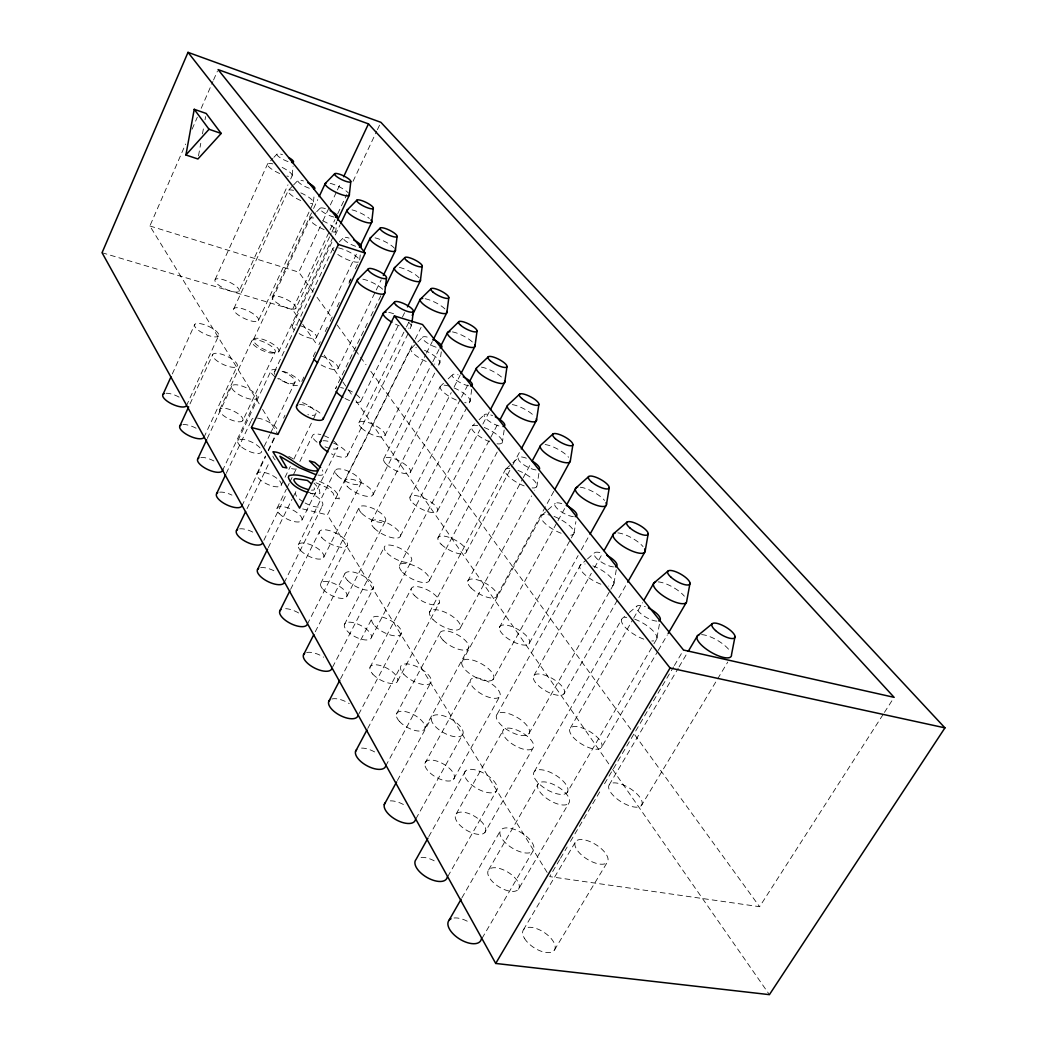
<?xml version="1.0" encoding="UTF-8"?>
<svg xmlns="http://www.w3.org/2000/svg" width="1047" height="1047" viewBox="0 0 1047 1047"><rect width="100%" height="100%" fill="white"/><g stroke="black" fill="none" stroke-linecap="round" stroke-linejoin="round"><path stroke-width="0.75" stroke-dasharray="5 3.75" d="M292.205 175.124L293.095 166.107M313.433 201.953L314.231 194.284M359.684 259.892L360.364 253.963M411.785 323.916L409.22 331.415M441.271 351.831L439.805 362.982L437.607 367.314M471.713 389.405L470.077 401.276L467.839 405.634M504.17 429.99L502.403 442.174L500.126 446.493M538.891 473.414L536.993 485.939L534.677 490.232M574.083 532.871L575.889 521.615M613.974 583.349L616.277 569.712M656.979 637.767L659.492 623.737M198.498 155.846L200.775 143.282M202.477 133.859L203.903 126.006M205.042 119.738L205.605 116.597M259.185 403.854L149.878 225.969L185.607 144.054M192.111 129.161L197.307 117.251M201.194 108.312L212.894 81.509M213.549 80.017L217.436 71.078M172.297 373.962L194.807 324.334M215.145 279.523L267.626 163.895L272.861 158.424M186.392 405.817L218.496 335.969A13.231 4.28 24.7 0 0 202.987 324.256A13.231 4.28 24.7 0 0 198.433 330.289A13.231 4.28 24.7 0 0 218.496 335.969M239.043 291.288A13.349 4.005 24.9 0 0 223.286 279.693A13.349 4.005 24.9 0 0 218.915 285.294A13.349 4.005 24.9 0 0 239.043 291.288L287.964 184.861M290.673 178.945L292.034 175.988M190.017 403.893L212.829 354.318M233.874 308.59L288.239 190.475L292.558 186.013M203.916 437.476L237.132 366.241A13.559 4.515 25 0 0 221.113 354.069A13.559 4.515 25 0 0 216.65 360.6A13.559 4.515 25 0 0 237.132 366.241M258.387 320.644A13.69 4.227 25.1 0 0 242.119 308.603A13.69 4.227 25.1 0 0 237.839 314.676A13.69 4.227 25.1 0 0 258.387 320.644L313.302 202.896M219.818 409.364L251.882 340.668M272.39 296.733L312.922 209.91M313.616 208.445L317.738 199.611M207.306 438.418L231.819 385.937M253.623 339.254L310.004 218.561L315.579 212.855M313.197 291.982L298.801 272.155L322.254 222.239M322.934 220.773L336.728 191.405M337.422 189.939L340.877 182.597M301.824 322.986L292.479 309.585L329.373 231.426M330.067 229.96L334.948 219.634M337.723 213.732L346.779 194.572M353.048 181.301L376.711 131.163M377.404 129.697L380.192 123.795M242.786 420.606A12.8 4.541 25.1 0 0 227.618 408.853A12.8 4.541 25.1 0 0 223.456 415.58A12.8 4.541 25.1 0 0 242.786 420.606L275.165 352.093A12.983 4.149 25.3 0 0 259.63 340.497A12.983 4.149 25.3 0 0 255.743 346.609A12.983 4.149 25.3 0 0 275.165 352.093M295.856 308.289A13.088 3.887 25.5 0 0 280.086 296.811A13.088 3.887 25.5 0 0 276.395 302.504A13.088 3.887 25.5 0 0 295.856 308.289L331.232 233.468M331.925 231.989L336.781 221.728L335.747 231.308L333.666 235.706M222.383 470.836L256.777 398.161A13.912 4.764 25.2 0 0 240.221 385.505A13.912 4.764 25.2 0 0 235.85 392.56A13.912 4.764 25.2 0 0 256.777 398.161M278.803 351.622A14.043 4.476 25.3 0 0 261.972 339.084A14.043 4.476 25.3 0 0 257.824 345.68A14.043 4.476 25.3 0 0 278.803 351.622L332.972 237.172M237.918 440.617L271.094 370.573M292.309 325.761L332.527 240.836M335.302 234.973L340.157 224.725M226.283 473.296L251.882 419.324M274.497 371.646L333.025 248.27L335.105 246.176M264.25 446.31L269.838 434.675M270.532 433.209L294.953 382.286A13.297 4.371 25.6 0 0 282.114 371.305M316.377 337.605L356.988 252.929M256.973 473.519L265.388 456.021M268.189 450.197L275.204 435.617M283.606 418.119L285.006 415.201M315.409 351.975L313.302 356.36A13.768 4.332 25.9 0 1 314.27 355.587M318.916 344.685L320.317 341.767M325.224 331.559L327.331 327.188M330.132 321.35L332.239 316.979M337.147 306.758L339.241 302.387M349.07 281.97L350.47 279.052M355.378 268.843L357.472 264.459M241.857 506.028L265.637 456.597M268.438 450.773L275.426 436.233M301.785 381.422L303.892 377.025M348.952 283.331L351.059 278.934M247.04 508.672L269.576 461.936M281.133 485.311A13.441 5.039 25.7 0 0 264.983 472.616A13.441 5.039 25.7 0 0 261.017 480.403A13.441 5.039 25.7 0 0 281.133 485.311L290.333 466.412M293.867 459.149L312.268 421.365M312.974 419.912L315.814 414.089M338.011 368.505L375.533 291.432M376.253 289.98L381.2 279.798M277.075 508.201L286.328 489.25M287.035 487.797L289.168 483.426M289.888 481.96L292.728 476.136M293.435 474.684L296.288 468.847M299.848 461.557L312.66 435.33A14.004 4.869 26.2 0 1 320.788 434.636M367.418 323.209L335.459 388.646A14.135 4.581 26.2 0 1 336.414 387.809M370.978 315.932L382.338 292.663M263.87 540.304L286.642 493.726M268.281 547.646L291.969 499.354M292.689 497.888L295.568 492.038M301.863 520.294L337.815 447.645M360.835 401.119L398.855 324.282M402.454 317.032L404.6 312.673M298.277 544.806L335.21 470.456M358.872 422.792L405.739 328.431M406.458 326.978L408.618 322.633M284.234 582.577L322.698 505.282M347.382 455.667L408.487 332.867M547.123 872.426L327.423 514.888L414.533 340.511M415.266 339.058L421.064 327.436M290.608 589.343L319.414 531.719M344.843 480.822L410.856 348.703L416.654 343.076M323.759 557.213L361.058 483.099M384.969 435.591L425.749 354.567M426.469 353.114L432.306 341.544M320.709 583.506L359.069 507.612M383.673 458.926L432.058 363.217M432.791 361.778L439.387 348.716M307.321 624.3L347.355 545.343M373.059 494.629L436.874 368.766M315.291 631.734L344.751 573.9M371.279 521.851L440.198 386.565M346.897 596.253L385.649 520.608M410.516 472.079L451.244 392.599M454.202 386.814L460.13 375.258M344.45 624.496L384.354 547.005M409.979 497.26L460.745 398.658M461.491 397.206L468.218 384.157M332.58 667.161L373.557 587.93M400.373 536.064L467.08 407.074M340.576 678.757L371.75 618.829M399.444 565.576L471.543 426.993M371.397 637.584L411.72 560.367M437.607 510.779L479.866 429.872M482.876 424.087L489.669 411.078M369.957 667.371L411.209 588.833M437.908 537.988L498.228 423.145M358.689 714.276L401.472 633.278M429.492 580.234L499.367 447.933M367.759 728.45L400.556 666.782M429.532 612.286L505.06 470.26M397.703 680.825L439.4 602.575M466.386 551.9L512.114 466.085M512.873 464.659L520.49 450.354M396.407 714.172L439.766 633.317M467.656 581.334L522.427 479.212M523.199 477.772L530.908 463.389M385.728 765.959L431.259 681.689M460.575 627.402L531.588 495.938M425.003 728.018L468.834 647.465M497.024 595.664L553.955 491.069M397.389 780.486L431.364 718.072M461.753 662.28L541.024 516.668M424.899 763.355L471.071 679.15M499.367 627.559L557.305 521.93M558.025 520.621L565.131 507.664M415.986 818.754L462.185 735.256A17.773 7.787 29.3 0 0 444.582 716.148A17.773 7.787 29.3 0 0 434.924 726.081A17.773 7.787 29.3 0 0 462.185 735.256M492.98 679.595A17.995 7.355 29.1 0 0 474.867 660.788A17.995 7.355 29.1 0 0 465.522 670.054A17.995 7.355 29.1 0 0 492.98 679.595L573.35 534.31M453.508 779.387A16.53 7.565 29.7 0 0 437.24 761.221A16.53 7.565 29.7 0 0 428.158 771.037A16.53 7.565 29.7 0 0 453.508 779.387L499.406 696.949A16.831 6.963 29.4 0 0 482.418 679.202A16.831 6.963 29.4 0 0 473.781 688.101A16.831 6.963 29.4 0 0 499.406 696.949M528.944 643.892A17.014 6.57 29.2 0 0 511.499 626.433A17.014 6.57 29.2 0 0 503.149 634.718A17.014 6.57 29.2 0 0 528.944 643.892L578.114 555.577M581.281 549.871L589.212 535.632M428.76 836.658L465.365 771.102M497.207 714.067L580.444 565L586.294 559.936M456.204 813.925L503.542 729.628M534.049 675.315L591.306 573.363M594.487 567.71L602.444 553.549M447.841 876.431L496.37 790.943A18.466 8.337 30.3 0 0 477.798 770.592A18.466 8.337 30.3 0 0 468.297 781.703A18.466 8.337 30.3 0 0 496.37 790.943M528.735 733.947A18.702 7.879 30 0 0 509.601 713.91A18.702 7.879 30 0 0 500.44 724.328A18.702 7.879 30 0 0 528.735 733.947L610.087 590.626M610.898 589.212L613.306 584.959M484.905 832.457A17.132 8.049 30.7 0 0 467.8 813.205A17.132 8.049 30.7 0 0 458.835 824.054A17.132 8.049 30.7 0 0 484.905 832.457L532.962 748.225A17.446 7.421 30.2 0 0 515.085 729.393A17.446 7.421 30.2 0 0 506.604 739.3A17.446 7.421 30.2 0 0 532.962 748.225M563.914 693.939A17.655 7.002 29.9 0 0 545.539 675.407A17.655 7.002 29.9 0 0 537.386 684.673A17.655 7.002 29.9 0 0 563.914 693.939L618.005 599.106M618.816 597.693L626.891 583.532M461.936 897.789L500.832 829.996M534.336 771.574L622.075 618.62L628.226 613.45M488.674 869.835L538.302 783.666M570.327 728.084L632.82 619.602M633.631 618.188L642.557 602.692M482.078 938.295L533.132 850.805A19.239 8.939 31.4 0 0 513.488 829.08A19.239 8.939 31.4 0 0 504.17 841.5A19.239 8.939 31.4 0 0 533.132 850.805M567.199 792.435A19.487 8.455 31 0 0 546.94 771.024A19.487 8.455 31 0 0 538.027 782.724A19.487 8.455 31 0 0 567.199 792.435L653.132 645.188M653.943 643.787L656.404 639.573M518.474 889.217A17.786 8.585 31.7 0 0 500.466 868.748A17.786 8.585 31.7 0 0 491.658 880.776A17.786 8.585 31.7 0 0 518.474 889.217L568.874 803.101A18.139 7.931 31.2 0 0 550.028 783.091A18.139 7.931 31.2 0 0 541.757 794.123A18.139 7.931 31.2 0 0 568.874 803.101M601.384 747.571A18.362 7.486 30.8 0 0 581.975 727.848A18.362 7.486 30.8 0 0 574.083 738.214A18.362 7.486 30.8 0 0 601.384 747.571L657.437 651.81M658.262 650.396L667.332 634.901M559.661 859.705L549.688 876.601L759.585 906.702L883.563 713.766M560.498 858.304L567.147 847.049M570.471 841.422L601.227 789.346M604.551 783.719L673.548 666.913M674.386 665.512L683.521 650.03M523.448 929.749L575.601 841.644M609.275 784.753L678.234 668.248M679.058 666.847L687.369 652.805M554.452 950.035L607.43 862.008A18.898 8.468 32.2 0 0 587.498 840.676A18.898 8.468 32.2 0 0 579.488 852.978A18.898 8.468 32.2 0 0 607.43 862.008M641.641 805.169A19.134 8.01 31.8 0 0 621.093 784.138A19.134 8.01 31.8 0 0 613.503 795.746A19.134 8.01 31.8 0 0 641.641 805.169L727.77 662.031M884.44 712.392L894.112 697.341M273.908 157.325L277.049 154.04M293.631 184.887L297.963 180.411M316.691 211.703L320.042 208.274M339.254 241.962L343.416 237.761M417.818 341.963L422.451 337.461M441.127 385.571L443.47 383.346M448.168 378.87L452.867 374.407M472.419 425.88L474.657 423.813M479.107 419.664L484.669 414.481M505.91 469.017L511.721 463.716M512.886 462.656L518.71 457.356M541.822 515.268L546.691 510.936M547.908 509.863L555.224 503.371M587.472 558.928L594.487 552.842M629.456 612.416L636.838 606.2M311.43 490.166L313.773 490.048L314.65 488.975L312.647 485.193M317.922 475.063L319.885 475.259A11.949 4.319 26.1 0 0 323.431 474.055L322.489 469.907M310.658 493.32L317.634 494.236L319.989 493.202L319.034 488.648L313.956 483.047M302.675 508.921L327.423 514.888M102.056 252.72L292.479 309.585M149.878 225.969L298.801 272.155M316.05 482.785L327.292 487.719L333.077 493.072L334.896 497.888L339.372 498.882L337.998 494.485L334.399 490.179L327.03 484.879L318.209 480.809M317.032 297.269L332.396 318.419M337.199 325.028L354.475 348.834M355.43 350.156L365.992 364.696M370.795 371.305L630.948 729.563M634.783 734.85L759.585 906.702M302.753 324.321L317.686 345.772M324.217 355.155L341.95 380.637M342.879 381.972L347.552 388.673M348.481 390.021L352.224 395.386M355.954 400.739L611.684 768.079M612.613 769.427L769.414 994.65M262.601 409.403L277.965 434.426M307.923 492.011A15.103 5.667 26.2 0 1 322.764 505.099A15.103 5.667 26.2 0 1 304.402 502.599M303.29 501.932A15.103 5.667 26.2 0 1 296.667 490.938M296.497 469.056A14.671 5.34 25.8 0 1 290.765 468.454M275.165 459.869A14.671 5.34 25.8 0 1 272.887 456.073M288.723 456.374A14.671 5.34 25.8 0 1 294.037 459.515M251.633 420.658A14.278 5.039 25.5 0 1 252.994 418.42M257.47 418.106A14.278 5.039 25.5 0 1 277.036 428.838M333.299 440.761A14.004 4.869 26.2 0 1 332.684 448.993M329.74 448.417A14.004 4.869 26.2 0 1 323.13 445.917M317.084 442.227A14.004 4.869 26.2 0 1 312.647 435.343M324.02 435.683A14.004 4.869 26.2 0 1 330.486 438.85M302.518 402.637A13.637 4.62 25.9 0 1 315.697 412.099A13.637 4.62 25.9 0 1 307.831 414.651M294.94 382.312A13.297 4.371 25.6 0 1 277.73 378.569M275.06 376.763A13.297 4.371 25.6 0 1 276.212 369.656M166.041 393.266A13.048 4.672 24.5 0 1 179.521 397.35M182.989 424.519A13.362 4.934 24.7 0 1 197.726 429.178M200.841 457.434A13.703 5.209 25 0 1 215.918 462.12M219.687 492.169A14.056 5.51 25.3 0 1 231.95 495.113M239.58 528.866A14.449 5.824 25.7 0 1 255.363 533.564M260.638 567.696A14.854 6.177 26.1 0 1 275.727 571.727M285.674 608.66A15.286 6.557 26.6 0 1 299.521 613.516M306.653 652.53A15.77 6.963 27.2 0 1 323.641 657.189M331.86 699.003A16.281 7.421 27.9 0 1 349.279 703.623M361.568 748.095A16.831 7.905 28.7 0 1 376.606 753.107M390.295 800.876A17.446 8.441 29.7 0 1 405.778 805.928M421.051 857.375A18.113 9.017 30.8 0 1 436.992 862.453M454.045 917.983A18.846 9.645 32 0 1 470.469 923.088M330.198 183.343A13.389 3.206 25.8 0 1 348.586 193.198M282.14 167.415A13.65 3.298 25.3 0 1 291.982 174.561A13.65 3.298 25.3 0 1 286.852 176.04M279.667 173.527A13.65 3.298 25.3 0 1 267.914 165.753A13.65 3.298 25.3 0 1 272.874 163.895M288.017 161.578A9.174 2.159 25.4 0 1 277.376 155.414A9.174 2.159 25.4 0 1 282.481 154.655M300.201 325.709A13.415 4.096 25.7 0 1 316.547 337.134A13.415 4.096 25.7 0 1 299.141 333.561M294.286 329.975A13.415 4.096 25.7 0 1 297.387 325.041M352.028 209.871A13.729 3.377 26 0 1 369.342 218.457M300.803 192.884A14.004 3.494 25.5 0 1 312.294 200.173A14.004 3.494 25.5 0 1 310.527 203.471M300.738 200.54A14.004 3.494 25.5 0 1 288.592 192.478A14.004 3.494 25.5 0 1 293.526 190.358M309.31 188.264A9.41 2.29 25.5 0 1 298.33 181.89A9.41 2.29 25.5 0 1 303.46 180.935M321.285 356.124A13.768 4.332 25.9 0 1 338.155 367.994A13.768 4.332 25.9 0 1 320.447 364.552M375.062 237.865A14.095 3.573 26.2 0 1 394.497 248.309M322.777 220.852A14.383 3.691 25.7 0 1 334.634 228.403A14.383 3.691 25.7 0 1 332.985 232.002M324.125 229.568A14.383 3.691 25.7 0 1 310.619 220.956A14.383 3.691 25.7 0 1 315.343 218.3M333.823 217.017A9.659 2.421 25.7 0 1 320.487 209.858A9.659 2.421 25.7 0 1 327.842 209.544M356.15 394.418A14.135 4.581 26.2 0 1 355.771 402.244M349.541 400.53A14.135 4.581 26.2 0 1 343.979 397.886M340.602 387.586A14.135 4.581 26.2 0 1 343.534 388.228M347.879 389.759A14.135 4.581 26.2 0 1 353.297 392.52M399.404 267.43A14.488 3.782 26.4 0 1 419.415 278.201M358.545 262.025A14.776 3.913 25.9 0 1 337.801 254.447M333.718 250.809A14.776 3.913 25.9 0 1 334.032 247.642M338.403 247.851A14.776 3.913 25.9 0 1 359.566 260.271M297.466 385.571A14.422 4.738 25.6 0 1 278.829 378.373M274.981 374.538A14.422 4.738 25.6 0 1 275.583 370.808M283.083 371.319A14.422 4.738 25.6 0 1 299.808 381.435M355.6 246.281A9.92 2.565 25.9 0 1 343.926 239.462A9.92 2.565 25.9 0 1 349.057 238.088M425.161 298.735A14.907 4.005 26.7 0 1 445.773 309.833M299.56 404.6A14.815 5.026 25.9 0 1 320.892 413.905M362.838 279.169A15.208 4.162 26.2 0 1 383.791 290.464M452.461 331.899A15.352 4.253 27 0 1 473.715 343.377M333.509 443.064A15.247 5.327 26.3 0 1 347.512 455.262A15.247 5.327 26.3 0 1 331.454 453.848M322.973 440.761A15.247 5.327 26.3 0 1 332.305 442.593M408.513 322.136A15.653 4.424 26.4 0 1 408.657 328.143M399.247 325.826A15.653 4.424 26.4 0 1 395.53 324.164M388.764 312.386A15.653 4.424 26.4 0 1 395.504 314.453M701.582 634.626A19.762 6.727 30.7 0 1 730.204 651.417M634.704 619.17A20.142 7.107 30.1 0 1 654.611 632.65A20.142 7.107 30.1 0 1 651.81 640.973M643.787 639.167A20.142 7.107 30.1 0 1 623.737 625.609A20.142 7.107 30.1 0 1 626.747 617.337M656.875 621.133A13.546 4.659 30 0 1 638.042 610.833A13.546 4.659 30 0 1 645.292 606.632M658.183 581.896A18.938 6.269 30 0 1 684.358 596.188M592.864 565.877A19.304 6.609 29.3 0 1 611.88 578.651A19.304 6.609 29.3 0 1 608.713 586.071M600.886 584.2A19.304 6.609 29.3 0 1 581.752 571.348A19.304 6.609 29.3 0 1 585.116 563.98M613.542 566.911A12.983 4.332 29.3 0 1 596.253 557.972A12.983 4.332 29.3 0 1 600.023 552.607M617.848 532.884A18.192 5.863 29.3 0 1 643.054 546.613M554.046 516.433A18.558 6.151 28.7 0 1 572.225 528.565A18.558 6.151 28.7 0 1 568.77 535.187M561.127 533.25A18.558 6.151 28.7 0 1 541.98 519.822A18.558 6.151 28.7 0 1 550.015 515.137M573.363 516.668A12.472 4.031 28.6 0 1 555.97 507.206A12.472 4.031 28.6 0 1 563.404 504.196M580.26 487.208A17.524 5.484 28.7 0 1 604.564 500.414M517.938 470.417A17.864 5.745 28.1 0 1 535.344 481.96A17.864 5.745 28.1 0 1 531.64 487.889M524.181 485.913A17.864 5.745 28.1 0 1 506.656 474.304A17.864 5.745 28.1 0 1 510.543 468.428M536.025 469.959A12.014 3.769 28.1 0 1 519.273 460.863A12.014 3.769 28.1 0 1 526.759 458.35M545.147 444.543A16.909 5.13 28.2 0 1 568.613 457.277M484.238 427.503A17.249 5.366 27.6 0 1 500.95 438.51A17.249 5.366 27.6 0 1 497.037 443.797M489.747 441.795A17.249 5.366 27.6 0 1 472.21 429.663A17.249 5.366 27.6 0 1 480.416 426.208M498.948 425.946A11.596 3.521 27.6 0 1 484.565 416.968A11.596 3.521 27.6 0 1 492.574 415.607M512.284 404.6A16.346 4.816 27.7 0 1 534.965 416.876M454.032 387.9A16.673 5.026 27.1 0 1 469.056 398.226A16.673 5.026 27.1 0 1 464.711 402.624M456.296 400.046A16.673 5.026 27.1 0 1 440.578 388.712A16.673 5.026 27.1 0 1 449.006 386.081M468.742 385.78A11.203 3.298 27.1 0 1 453.744 378.046A11.203 3.298 27.1 0 1 458.128 374.787M481.437 367.131A15.823 4.528 27.3 0 1 503.398 378.988M424.467 350.287A16.15 4.712 26.8 0 1 438.915 360.142A16.15 4.712 26.8 0 1 434.44 364.068M426.221 361.49A16.15 4.712 26.8 0 1 411.707 351.583A16.15 4.712 26.8 0 1 416.326 347.709M436.115 347.198A10.85 3.089 26.8 0 1 422.779 338.953A10.85 3.089 26.8 0 1 430.723 338.22M321.939 537.765A15.548 6.02 26.7 0 0 346.308 546.573A15.548 6.02 26.7 0 0 331.847 531.366A15.548 6.02 26.7 0 0 321.939 537.765M387.154 553.025A15.26 5.798 27.5 0 0 410.817 561.598A15.26 5.798 27.5 0 0 396.093 546.56A15.26 5.798 27.5 0 0 387.154 553.025M347.499 580.378A16.045 6.413 27.2 0 0 372.536 589.278A16.045 6.413 27.2 0 0 357.38 573.233A16.045 6.413 27.2 0 0 347.499 580.378M414.232 595.259A15.731 6.151 28 0 0 438.523 603.923A15.731 6.151 28 0 0 423.106 588.061A15.731 6.151 28 0 0 414.232 595.259M374.734 625.766A16.569 6.832 27.8 0 0 400.478 634.77A16.569 6.832 27.8 0 0 384.576 617.795A16.569 6.832 27.8 0 0 374.734 625.766M443.051 640.188A16.255 6.544 28.6 0 0 467.996 648.957A16.255 6.544 28.6 0 0 451.82 632.192A16.255 6.544 28.6 0 0 443.051 640.188M403.815 674.229A17.145 7.29 28.5 0 0 430.291 683.325A17.145 7.29 28.5 0 0 413.578 665.329A17.145 7.29 28.5 0 0 403.815 674.229M361.66 513.252A14.802 5.457 27 0 0 384.733 521.733A14.802 5.457 27 0 0 370.638 507.455A14.802 5.457 27 0 0 361.66 513.252M337.618 475.757A14.396 5.156 26.5 0 0 360.116 484.12A14.396 5.156 26.5 0 0 346.622 470.535A14.396 5.156 26.5 0 0 337.618 475.757M241.752 447.148A13.114 4.777 25.4 0 0 261.462 452.134A13.114 4.777 25.4 0 0 245.823 439.923A13.114 4.777 25.4 0 0 241.752 447.148M279.104 513.449A13.794 5.327 26.1 0 0 300.869 521.341A13.794 5.327 26.1 0 0 288.383 508.044A13.794 5.327 26.1 0 0 279.104 513.449M300.476 550.369A14.174 5.628 26.5 0 0 322.764 558.352A14.174 5.628 26.5 0 0 309.768 544.401A14.174 5.628 26.5 0 0 300.476 550.369M323.078 589.422A14.579 5.955 27 0 0 345.916 597.497A14.579 5.955 27 0 0 332.357 582.839A14.579 5.955 27 0 0 323.078 589.422M347.002 630.791A15.011 6.308 27.5 0 0 370.429 638.945A15.011 6.308 27.5 0 0 356.281 623.515A15.011 6.308 27.5 0 0 347.002 630.791M372.732 674.072A15.469 6.688 28.1 0 0 396.761 682.304A15.469 6.688 28.1 0 0 381.959 666.049A15.469 6.688 28.1 0 0 372.732 674.072M399.404 721.344A15.98 7.107 28.9 0 0 424.087 729.628A15.98 7.107 28.9 0 0 408.579 712.47A15.98 7.107 28.9 0 0 399.404 721.344M524.403 938.256A18.532 9.161 33 0 0 552.633 951.684A18.532 9.161 33 0 0 539.702 929.919A18.532 9.161 33 0 0 524.403 938.256M361.424 427.909A14.54 4.842 26.6 0 0 384.066 436.547A14.54 4.842 26.6 0 0 370.245 423.197A14.54 4.842 26.6 0 0 361.424 427.909M386.422 464.384A14.959 5.13 27 0 0 409.626 473.126A14.959 5.13 27 0 0 395.203 459.096A14.959 5.13 27 0 0 386.422 464.384M433 619.51A17.341 6.871 28.4 0 0 459.659 628.946A17.341 6.871 28.4 0 0 442.475 611.239A17.341 6.871 28.4 0 0 433 619.51M471.124 587.995A16.438 6.164 28.5 0 0 496.226 597.065A16.438 6.164 28.5 0 0 479.631 580.588A16.438 6.164 28.5 0 0 471.124 587.995M402.624 572.303A16.752 6.439 27.7 0 0 428.537 581.635A16.752 6.439 27.7 0 0 412.204 564.935A16.752 6.439 27.7 0 0 402.624 572.303M441.114 544.204A15.901 5.798 27.9 0 0 465.562 553.169A15.901 5.798 27.9 0 0 449.739 537.582A15.901 5.798 27.9 0 0 441.114 544.204M374.198 528.12A16.215 6.033 27.2 0 0 399.404 537.333A16.215 6.033 27.2 0 0 383.843 521.563A16.215 6.033 27.2 0 0 374.198 528.12M412.937 503.084A15.417 5.444 27.4 0 0 436.743 511.944A15.417 5.444 27.4 0 0 421.653 497.155A15.417 5.444 27.4 0 0 412.937 503.084M347.525 486.685A15.718 5.667 26.7 0 0 372.065 495.768A15.718 5.667 26.7 0 0 357.223 480.835A15.718 5.667 26.7 0 0 347.525 486.685"/><path stroke-width="1.5" d="M350.771 181.772A8.991 2.094 25.8 0 1 337.618 177.283A8.991 2.094 25.8 0 1 339.765 174.286A8.991 2.094 25.8 0 1 350.771 181.772L349.253 195.318L337.474 220.25M373.295 208.432A9.227 2.212 26 0 1 359.893 203.929A9.227 2.212 26 0 1 361.922 200.658A9.227 2.212 26 0 1 373.295 208.432L371.698 222.265L360.495 245.626M386.5 278.057A10.208 2.722 26.2 0 1 371.685 273.385A10.208 2.722 26.2 0 1 373.831 269.184A10.208 2.722 26.2 0 1 386.5 278.057L384.681 293.212L323.196 418.97M397.075 236.557A9.462 2.343 26.2 0 1 383.385 232.054A9.462 2.343 26.2 0 1 385.296 228.482A9.462 2.343 26.2 0 1 397.075 236.557L395.36 250.717L383.333 275.44M411.981 322.371L413.343 311.496M422.203 266.304L420.384 280.779L407.466 306.876M448.81 297.78L446.86 312.608L433.026 340.092M477.026 331.166L474.945 346.348L460.876 373.805M506.997 366.633L504.759 382.181L490.428 409.639M538.891 404.378L536.496 420.318L521.249 448.927M554.74 489.643L570.327 460.981L572.905 444.635M606.488 504.432L609.262 487.653M645.201 550.958L648.198 533.721M185.908 154.982L194.232 109.307L206.18 113.456L221.192 133.44L197.922 158.987L185.908 154.982L209.034 129.278L221.192 133.44M690.012 583.205L686.767 600.899A18.938 6.269 30 0 1 665.957 597.641A18.938 6.269 30 0 1 655.566 582.067M735.033 636.484L731.513 654.663A19.762 6.727 30.7 0 1 710.311 651.784A19.762 6.727 30.7 0 1 698.951 634.914M188.015 52.35L102.056 252.72L495.715 963.449L769.414 994.65L944.944 727.861L380.886 122.316L188.015 52.35L338.43 244.448L365.233 253.086L277.965 434.426L251.463 427.503L338.43 244.448M163.018 394.392L170.975 376.881M179.94 425.776L188.669 406.812M319.113 196.666L325.29 183.421L334.674 173.776M197.778 458.835L206.625 439.884M343.625 176.721L368.465 123.873L218.09 69.586L365.233 253.086M340.851 223.26L347.094 210.081L356.778 200.239M216.585 493.713L225.589 474.749M363.793 251.332L370.101 238.206L380.113 228.154M236.478 530.58L245.626 511.59M296.589 405.922L357.42 279.758L368.191 269.014M385.178 286.839L394.418 267.94L404.77 257.667M257.51 569.594L267.561 549.112M319.989 442.253L383.32 313.171L394.483 302.177M368.465 123.873L894.112 697.341L683.521 650.03L422.517 324.531L394.392 315.932L299.586 508.175L251.463 427.503M412.23 315.369L420.148 299.403L430.867 288.907M279.811 610.951L289.888 590.783M440.852 345.824L447.449 332.776L459.096 321.508M303.499 654.872L313.812 634.626M469.71 381.265L476.424 368.204M328.706 701.595L339.83 680.184M499.733 420.279L507.272 405.922M355.561 751.393L367 729.89M532.452 460.523L540.173 446.14M384.262 804.606L396.617 781.913M566.61 504.942L575.994 487.85L588.754 476.516M590.011 534.206L605.873 505.714M427.974 838.084L416.039 859.469A18.113 9.017 30.8 0 0 427.202 877.569A18.113 9.017 30.8 0 0 447.239 877.085M604.027 550.709L613.581 533.721L626.931 522.152M627.703 582.119L644.651 552.397M448.967 920.392L461.125 899.203M644.18 599.866L653.917 582.97L667.921 571.165M668.156 633.5L686.295 602.509M495.715 963.449L670.054 667.999L394.392 315.932M688.193 651.404L697.341 635.961L712.039 623.92M488.491 356.634L477.236 367.301A15.823 4.528 27.3 0 0 489.433 379.721A15.823 4.528 27.3 0 0 504.549 380.781M519.77 394.025L508.044 404.914A16.346 4.816 27.7 0 0 520.935 418.08A16.346 4.816 27.7 0 0 536.221 418.787M553.117 433.903L540.893 445.001A16.909 5.13 28.2 0 0 552.567 457.984A16.909 5.13 28.2 0 0 570.327 460.981M670.054 667.999L944.944 727.861M315.684 474.592L299.18 467.669L279.902 456.204L286.878 467.957L282.703 467.145L272.94 451.846C286.171 451.427 300.842 472.105 316.901 470.914L317.607 469.92L316.979 468.14L309.441 460.902L314.728 462.421L320.644 467.538M307.831 489.486C302.688 487.85 296.445 485.821 294.024 480.547A7.656 2.84 26.1 0 1 295.647 478.649L307.373 480.429L311.09 483.544M315.134 479.762C306.745 477.576 297.662 473.296 288.985 475.587L288.318 477.34C291.118 485.599 299.939 489.708 307.596 492.443M194.232 109.307L209.034 129.278M186.392 405.817A13.048 4.672 24.5 0 1 170.334 403.174A13.048 4.672 24.5 0 1 164.17 393.607M203.916 437.476A13.362 4.934 24.7 0 1 187.557 434.976A13.362 4.934 24.7 0 1 181.105 424.912M222.658 469.475A13.703 5.209 25 0 1 207.28 469.305A13.703 5.209 25 0 1 198.93 457.905M242.119 504.575A14.056 5.51 25.3 0 1 226.479 504.706A14.056 5.51 25.3 0 1 217.75 492.705M262.444 543.223A14.449 5.824 25.7 0 1 245.09 541.247A14.449 5.824 25.7 0 1 237.63 529.468M284.234 582.577A14.854 6.177 26.1 0 1 266.527 580.836A14.854 6.177 26.1 0 1 258.661 568.377M307.321 624.3A15.286 6.557 26.6 0 1 289.26 622.808A15.286 6.557 26.6 0 1 280.962 609.616M331.847 668.601A15.77 6.963 27.2 0 1 313.406 667.41A15.77 6.963 27.2 0 1 304.638 653.407M357.93 715.729A16.281 7.421 27.9 0 1 339.11 714.879A16.281 7.421 27.9 0 1 329.818 699.998M385.728 765.959A16.831 7.905 28.7 0 1 366.515 765.501A16.831 7.905 28.7 0 1 356.661 749.652M415.437 819.631A17.446 8.441 29.7 0 1 395.818 819.605A17.446 8.441 29.7 0 1 385.335 802.683M481.371 938.753A18.846 9.645 32 0 1 458.808 938.531A18.846 9.645 32 0 1 451.048 918.782M349.332 194.428A13.389 3.206 25.8 0 1 335.341 192.007A13.389 3.206 25.8 0 1 326.219 182.963M288.828 157.56A9.174 2.159 25.4 0 1 291.59 162.468M370.926 220.014A13.729 3.377 26 0 1 359.16 219.831A13.729 3.377 26 0 1 348.01 209.557M307.857 182.78A9.41 2.29 25.5 0 1 314.126 189.088M317.66 362.694A13.768 4.332 25.9 0 1 313.891 359.069M395.36 249.683A14.095 3.573 26.2 0 1 380.99 247.615A14.095 3.573 26.2 0 1 371.004 237.63M330.119 210.578A9.659 2.421 25.7 0 1 335.485 217.279M342.932 397.284A14.135 4.581 26.2 0 1 336.139 391.539M420.331 279.667A14.488 3.782 26.4 0 1 405.778 277.808A14.488 3.782 26.4 0 1 395.295 267.286M353.664 239.985A9.92 2.565 25.9 0 1 359.357 247.079M446.768 311.404A14.907 4.005 26.7 0 1 430.291 308.878A14.907 4.005 26.7 0 1 422.726 298.447M323.327 417.583A14.815 5.026 25.9 0 1 307.543 416.928A14.815 5.026 25.9 0 1 297.662 405.006M384.694 292.034A15.208 4.162 26.2 0 1 369.081 290.189A15.208 4.162 26.2 0 1 358.414 279.039M474.788 345.052A15.352 4.253 27 0 1 458.076 342.762A15.352 4.253 27 0 1 449.988 331.663M391.931 322.214A15.653 4.424 26.4 0 1 386.147 312.111M327.96 451.924A15.247 5.327 26.3 0 1 321.049 441.245M648.368 607.954A13.546 4.659 30 0 1 658.772 620.95M606.776 555.29A12.983 4.332 29.3 0 1 615.414 566.82M644.651 548.981A18.192 5.863 29.3 0 1 626.839 548.549A18.192 5.863 29.3 0 1 615.243 532.962M566.283 505.465A12.472 4.031 28.6 0 1 575.222 516.629M606.043 502.612A17.524 5.484 28.7 0 1 588.414 501.709A17.524 5.484 28.7 0 1 577.682 487.195M532.269 461.073A12.014 3.769 28.1 0 1 539.087 469.566M495.27 416.798A11.596 3.521 27.6 0 1 503.044 426.509M463.258 376.815A11.203 3.298 27.1 0 1 470.522 385.898M433.262 339.359A10.85 3.089 26.8 0 1 440.08 347.879M406.589 260.546A9.724 2.474 26.4 0 0 421.64 266.736A9.724 2.474 26.4 0 0 412.204 258.701A9.724 2.474 26.4 0 0 406.589 260.546M432.843 291.982A10.012 2.631 26.7 0 0 448.26 298.277A10.012 2.631 26.7 0 0 438.405 289.823A10.012 2.631 26.7 0 0 432.843 291.982M396.433 305.449A10.522 2.892 26.5 0 0 412.727 312.019A10.522 2.892 26.5 0 0 402.572 303.067A10.522 2.892 26.5 0 0 396.433 305.449M460.68 325.316A10.313 2.788 27 0 0 476.503 331.716A10.313 2.788 27 0 0 466.177 322.816A10.313 2.788 27 0 0 460.68 325.316M715.546 630.543A13.284 4.41 30.6 0 0 734.772 637.662A13.284 4.41 30.6 0 0 719.852 624.221A13.284 4.41 30.6 0 0 715.546 630.543M671.035 577.25A12.734 4.109 29.9 0 0 689.698 584.265A12.734 4.109 29.9 0 0 675.642 571.688A12.734 4.109 29.9 0 0 671.035 577.25M629.718 527.753A12.224 3.848 29.2 0 0 647.831 534.677A12.224 3.848 29.2 0 0 634.547 522.859A12.224 3.848 29.2 0 0 629.718 527.753M591.241 481.672A11.779 3.586 28.7 0 0 608.844 488.491A11.779 3.586 28.7 0 0 596.267 477.38A11.779 3.586 28.7 0 0 591.241 481.672M555.329 438.667A11.36 3.363 28.2 0 0 572.46 445.381A11.36 3.363 28.2 0 0 560.525 434.911A11.36 3.363 28.2 0 0 555.329 438.667M521.746 398.449A10.98 3.154 27.7 0 0 538.407 405.058A10.98 3.154 27.7 0 0 527.06 395.151A10.98 3.154 27.7 0 0 521.746 398.449M490.258 360.731A10.627 2.958 27.3 0 0 506.486 367.235A10.627 2.958 27.3 0 0 495.676 357.865A10.627 2.958 27.3 0 0 490.258 360.731"/></g></svg>
